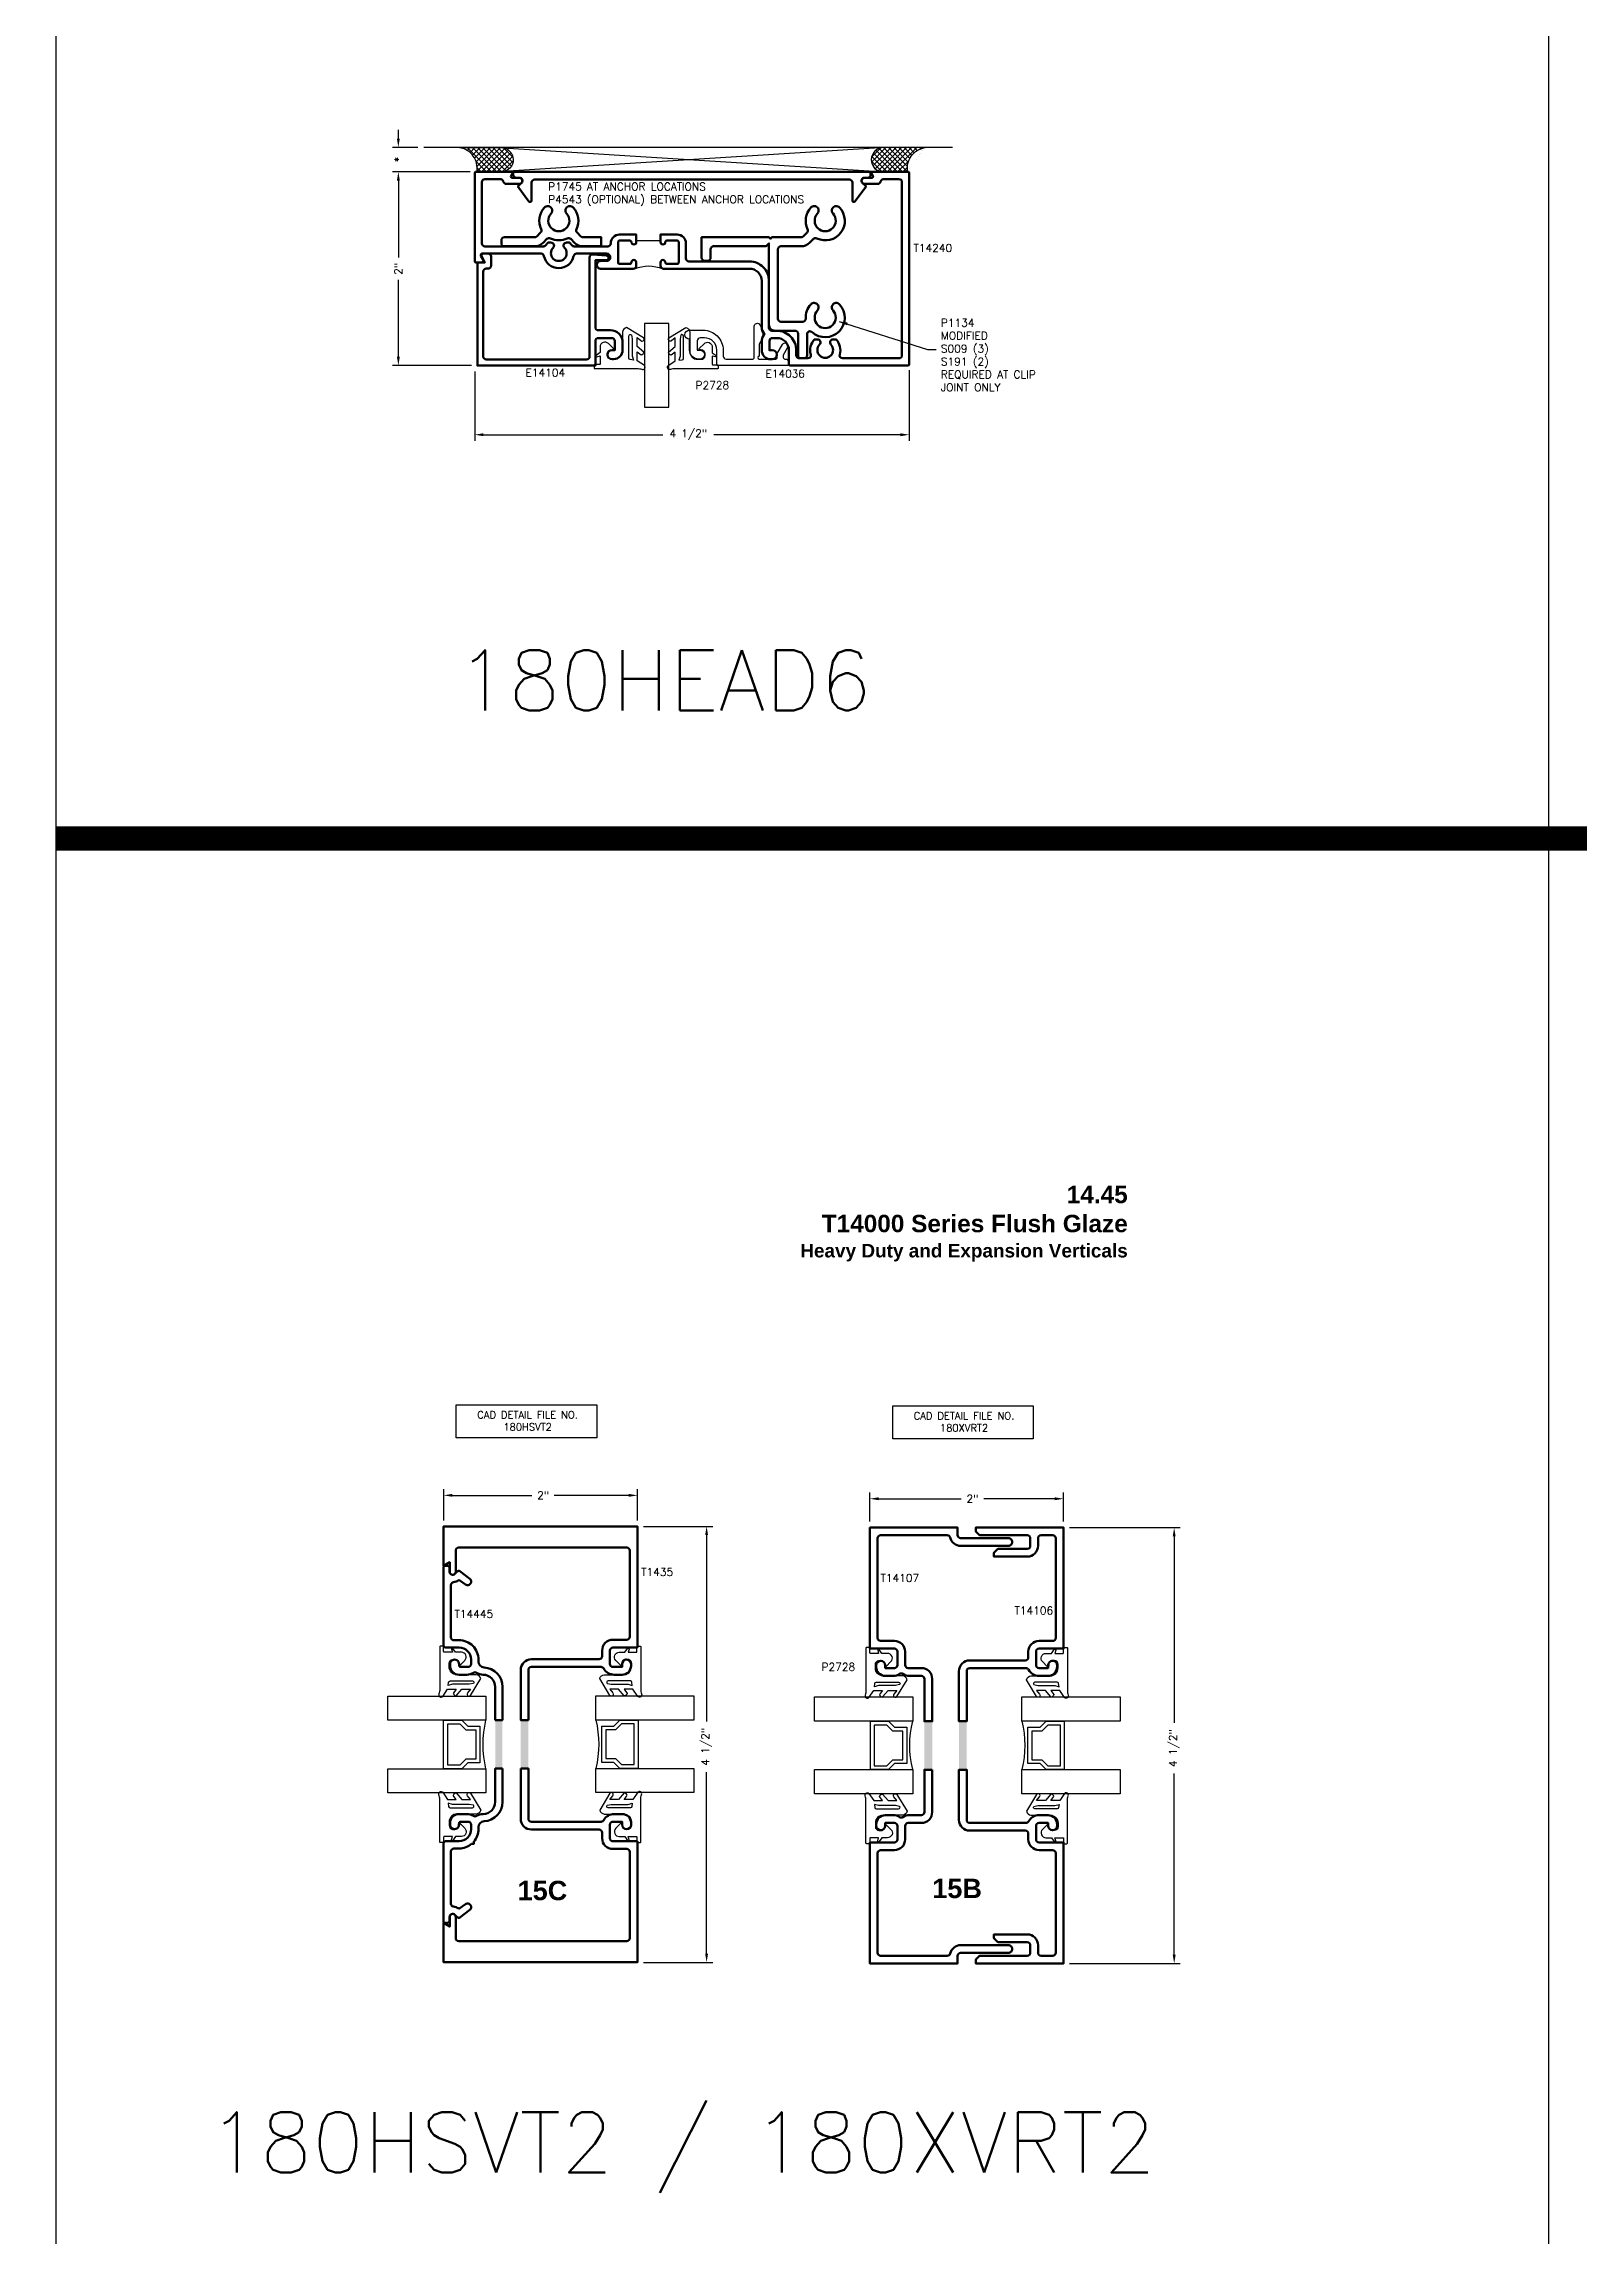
# Model space of a CAD drawing. Extents: x 0 to 152, y -15 to 75.
# Drawn here: x 0.12 to 15.97, y 30.45 to 53.08 of the extents above; entities that cross this region are included whole.
import ezdxf

# ---------------------------------------------------------------- set-up
doc = ezdxf.new("R2010")
doc.units = 0
doc.header["$MEASUREMENT"] = 0
doc.header["$PDMODE"] = 3
doc.layers.get('DEFPOINTS').update_dxf_attribs({"linetype": 'CONTINUOUS'})
for name, color, linetype in [('R-ANNO-DIMS', 3, 'CONTINUOUS'), ('R-ANNO-TEXT', 6, 'CONTINUOUS'), ('R-Det1', 4, 'CONTINUOUS'), ('R-Det2', 2, 'CONTINUOUS'), ('R-DET3', 5, 'CONTINUOUS'), ('R-OTLN', 1, 'CONTINUOUS'), ('R-PAT1', 5, 'CONTINUOUS'), ('TITLE', 7, 'CONTINUOUS')]:
    doc.layers.add(name, color=color, linetype=linetype)
doc.styles.get("Standard").update_dxf_attribs({"font": 'simplex'})
doc.dimstyles.new('1X', dxfattribs={"dimtxt": 0.08, "dimasz": 0.09, "dimexe": 0.0625, "dimexo": 0.0625, "dimgap": 0.062, "dimtad": 0, "dimdec": 5, "dimzin": 4, "dimdsep": 46, "dimlunit": 5, "dimtxsty": 'Standard', "dimcen": 0, "dimclrd": 256, "dimclre": 256, "dimclrt": 256, "dimadec": 0, "dimazin": 1, "dimtfac": 1, "dimtdec": 5, "dimtofl": 0, "dimtmove": 0, "dimatfit": 3, "dimfxl": 1, "dimfrac": 2, "dimtolj": 1, "dimtzin": 4, "dimarcsym": 0})
pattern_1 = [(45, (2.94403, 45.76748), (-0.0265165, 0.0265165), []), (135, (2.94403, 45.76748), (-0.0265165, -0.0265165), [])]

# ---------------------------------------------------------------- blocks, each defined once
blk = doc.blocks.new('*D21')
at = {"layer": 'DEFPOINTS', "color": 0}
for p in [(4.587, 51.762), (3.784, 49.763), (4.601, 49.763)]:
    blk.add_point(p, dxfattribs=at)
at = {"layer": 'R-ANNO-DIMS', "lineweight": -2}
for p, q in [((4.525, 51.762), (3.722, 51.762)), ((3.784, 51.672), (3.784, 50.878)), ((3.784, 49.853), (3.784, 50.647)), ((4.538, 49.763), (3.722, 49.763))]:
    blk.add_line(p, q, dxfattribs=at)
at = {"layer": 'R-ANNO-DIMS'}
for points in [[(3.769, 51.672), (3.799, 51.672), (3.784, 51.762)], [(3.769, 49.853), (3.799, 49.853), (3.784, 49.763)]]:
    blk.add_solid(points, dxfattribs=at)
at = {"layer": 'R-ANNO-DIMS', "insert": (3.784, 50.762), "char_height": 0.08, "attachment_point": 5, "rotation": 90}
blk.add_mtext('\\A1;2"', dxfattribs=at)
blk = doc.blocks.new('*D20')
at = {"layer": 'DEFPOINTS', "color": 0}
for p in [(4.572, 49.763), (9.057, 49.777), (4.572, 49.048)]:
    blk.add_point(p, dxfattribs=at)
at = {"layer": 'R-ANNO-DIMS', "lineweight": -2}
for p, q in [((4.572, 49.7), (4.572, 48.985)), ((9.057, 49.715), (9.057, 48.985)), ((4.662, 49.048), (6.515, 49.048)), ((8.967, 49.048), (7.039, 49.048))]:
    blk.add_line(p, q, dxfattribs=at)
at = {"layer": 'R-ANNO-DIMS'}
for points in [[(4.662, 49.063), (4.662, 49.033), (4.572, 49.048)], [(8.967, 49.063), (8.967, 49.033), (9.057, 49.048)]]:
    blk.add_solid(points, dxfattribs=at)
at = {"layer": 'R-ANNO-DIMS', "insert": (6.777, 49.048), "char_height": 0.08, "attachment_point": 5}
blk.add_mtext('\\A1;4 1/2"', dxfattribs=at)
blk = doc.blocks.new('*D22')
at = {"layer": 'DEFPOINTS', "color": 0}
for p in [(3.784, 52.015), (4.047, 52.015), (4.587, 51.762)]:
    blk.add_point(p, dxfattribs=at)
at = {"layer": 'R-ANNO-DIMS', "lineweight": -2}
for p, q in [((3.784, 52.105), (3.784, 52.195)), ((3.985, 52.015), (3.722, 52.015)), ((4.525, 51.762), (3.722, 51.762)), ((3.784, 51.672), (3.784, 51.582))]:
    blk.add_line(p, q, dxfattribs=at)
at = {"layer": 'R-ANNO-DIMS'}
for points in [[(3.769, 52.105), (3.799, 52.105), (3.784, 52.015)], [(3.769, 51.672), (3.799, 51.672), (3.784, 51.762)]]:
    blk.add_solid(points, dxfattribs=at)
at = {"layer": 'R-ANNO-DIMS', "insert": (3.784, 51.889), "char_height": 0.08, "attachment_point": 5, "rotation": 90}
blk.add_mtext('\\A1;*', dxfattribs=at)
blk = doc.blocks.new('*D39')
at = {"layer": 'DEFPOINTS', "color": 0}
for p in [(6.252, 37.778), (6.252, 33.278), (6.966, 33.278)]:
    blk.add_point(p, dxfattribs=at)
at = {"layer": 'R-ANNO-DIMS', "lineweight": -2}
for p, q in [((6.314, 37.778), (7.029, 37.778)), ((6.966, 37.688), (6.966, 35.764)), ((6.966, 33.368), (6.966, 35.24)), ((6.314, 33.278), (7.029, 33.278))]:
    blk.add_line(p, q, dxfattribs=at)
at = {"layer": 'R-ANNO-DIMS'}
for points in [[(6.951, 37.688), (6.981, 37.688), (6.966, 37.778)], [(6.951, 33.368), (6.981, 33.368), (6.966, 33.278)]]:
    blk.add_solid(points, dxfattribs=at)
at = {"layer": 'R-ANNO-DIMS', "insert": (6.966, 35.502), "char_height": 0.08, "attachment_point": 5, "rotation": 90}
blk.add_mtext('\\A1;4 1/2"', dxfattribs=at)
blk = doc.blocks.new('*D40')
at = {"layer": 'DEFPOINTS', "color": 0}
for p in [(4.252, 38.099), (4.252, 37.778), (6.252, 37.778)]:
    blk.add_point(p, dxfattribs=at)
at = {"layer": 'R-ANNO-DIMS', "lineweight": -2}
for p, q in [((4.252, 37.841), (4.252, 38.162)), ((4.342, 38.099), (5.163, 38.099)), ((6.162, 38.099), (5.394, 38.099)), ((6.252, 37.841), (6.252, 38.162))]:
    blk.add_line(p, q, dxfattribs=at)
at = {"layer": 'R-ANNO-DIMS'}
for points in [[(4.342, 38.114), (4.342, 38.084), (4.252, 38.099)], [(6.162, 38.114), (6.162, 38.084), (6.252, 38.099)]]:
    blk.add_solid(points, dxfattribs=at)
at = {"layer": 'R-ANNO-DIMS', "insert": (5.279, 38.099), "char_height": 0.08, "attachment_point": 5}
blk.add_mtext('\\A1;2"', dxfattribs=at)
blk = doc.blocks.new('P2728 gasket')
at = {"layer": 'R-Det2'}
blk.add_lwpolyline([(86.461, 33.362), (86.567, 33.537, 0.301952), (86.52, 33.577), (86.32, 33.577, -0.414214), (86.24, 33.657), (86.24, 33.695, -0.388879), (86.276, 33.735), (86.292, 33.736, -0.440011), (86.336, 33.696), (86.336, 33.682, 0.668179), (86.353, 33.675), (86.401, 33.724, 0.668179), (86.366, 33.809), (86.307, 33.809), (86.279, 33.849, 0.836323), (86.264, 33.842), (86.273, 33.809), (86.189, 33.809, -0.414214), (86.183, 33.815), (86.183, 33.865, 0.414214), (86.177, 33.871), (86.149, 33.871, 0.414214), (86.143, 33.865), (86.143, 33.427, -0.083245), (86.135, 33.378), (86.135, 33.378)], format="xyb", dxfattribs=at)
at = {"layer": 'R-Det2', "lineweight": 25}
blk.add_lwpolyline([(86.235, 33.499, -0.372312), (86.249, 33.512), (86.48, 33.512, -0.668179), (86.49, 33.486), (86.448, 33.478), (86.274, 33.478), (86.23, 33.465)], format="xyb", close=True, dxfattribs=at)
at = {"layer": 'R-Det2'}
for points in [[(86.174, 33.352), (86.223, 33.426), (86.314, 33.426), (86.283, 33.384)], [(86.313, 33.359), (86.371, 33.426), (86.462, 33.426), (86.431, 33.388)]]:
    blk.add_lwpolyline(points, dxfattribs=at)
at = {"layer": 'R-Det2', "ltscale": 0.1}
for centre, radius, start, end in [((86.157, 33.369), 0.0237, 157.7655, 314.5007), ((86.313, 33.388), 0.0297, 188.4603, 270), ((86.446, 33.375), 0.0199, 139.7022, 319.7022)]:
    blk.add_arc(centre, radius, start, end, dxfattribs=at)
blk = doc.blocks.new('*D144')
at = {"layer": 'DEFPOINTS', "color": 0}
for p in [(10.65, 38.064), (8.651, 37.766), (10.65, 37.766)]:
    blk.add_point(p, dxfattribs=at)
at = {"layer": 'R-ANNO-DIMS', "lineweight": -2}
for p, q in [((8.651, 37.829), (8.651, 38.127)), ((8.741, 38.064), (9.595, 38.064)), ((10.56, 38.064), (9.826, 38.064)), ((10.65, 37.829), (10.65, 38.127))]:
    blk.add_line(p, q, dxfattribs=at)
at = {"layer": 'R-ANNO-DIMS'}
for points in [[(8.741, 38.079), (8.741, 38.049), (8.651, 38.064)], [(10.56, 38.079), (10.56, 38.049), (10.65, 38.064)]]:
    blk.add_solid(points, dxfattribs=at)
at = {"layer": 'R-ANNO-DIMS', "insert": (9.711, 38.064), "char_height": 0.08, "attachment_point": 5}
blk.add_mtext('\\A1;2"', dxfattribs=at)
blk = doc.blocks.new('*D145')
at = {"layer": 'DEFPOINTS', "color": 0}
for p in [(10.65, 37.766), (10.65, 33.266), (11.792, 33.266)]:
    blk.add_point(p, dxfattribs=at)
at = {"layer": 'R-ANNO-DIMS', "lineweight": -2}
for p, q in [((10.713, 37.766), (11.855, 37.766)), ((11.792, 37.676), (11.792, 35.752)), ((11.792, 33.356), (11.792, 35.228)), ((10.713, 33.266), (11.855, 33.266))]:
    blk.add_line(p, q, dxfattribs=at)
at = {"layer": 'R-ANNO-DIMS'}
for points in [[(11.777, 37.676), (11.807, 37.676), (11.792, 37.766)], [(11.777, 33.356), (11.807, 33.356), (11.792, 33.266)]]:
    blk.add_solid(points, dxfattribs=at)
at = {"layer": 'R-ANNO-DIMS', "insert": (11.792, 35.49), "char_height": 0.08, "attachment_point": 5, "rotation": 90}
blk.add_mtext('\\A1;4 1/2"', dxfattribs=at)

msp = doc.modelspace()

# ---------------------------------------------------------------- hatches: boundary and pattern name
at = {"layer": 'R-PAT1'}
h = msp.add_hatch(dxfattribs=at)
h.set_pattern_fill('ANSI37', color=256, scale=0.3, style=0)
h.set_pattern_definition(pattern_1)
edge = h.paths.add_edge_path()
edge.add_line((4.4159205, 52.0121376), (4.8445639, 52.0121375))
edge.add_arc((4.8445638, 51.8863618), 0.1257757, -87.46272372, 89.9999926, ccw=False)
edge.add_line((4.8501318, 51.7607094), (4.5939414, 51.7622744))
edge.add_arc((4.3834436, 51.8006495), 0.2139673, 349.66809908, 441.2696477)
h = msp.add_hatch(dxfattribs=at)
h.set_pattern_fill('ANSI37', color=256, scale=0.3, style=0)
h.set_pattern_definition(pattern_1)
edge = h.paths.add_edge_path()
edge.add_line((9.220425, 52.0118733), (8.7917816, 52.0118732))
edge.add_arc((8.7917816, 51.8860975), 0.1257757, 90.0000074, 267.46272372)
edge.add_line((8.7862136, 51.7604451), (9.042404, 51.7620101))
edge.add_arc((9.2529019, 51.8003852), 0.2139673, 98.7303523, 190.33190092, ccw=False)
for points in [[(4.7837325, 35.7783177), (4.8587325, 35.7783177), (4.8587325, 35.2783177), (4.7837325, 35.2783177)], [(5.0467325, 35.2783177), (5.1267325, 35.2783177), (5.1267324, 35.7783075), (5.0467325, 35.7783177)], [(9.2141898, 35.2663709), (9.2941898, 35.2663709), (9.2941898, 35.7663709), (9.2141898, 35.7663709)], [(9.5701898, 35.2663709), (9.6501898, 35.2663709), (9.6501898, 35.7663709), (9.5701898, 35.7663709)]]:
    msp.add_hatch(color=256, dxfattribs=at).paths.add_polyline_path(points)

# ---------------------------------------------------------------- linework, layer by layer
at = {"layer": 'R-ANNO-TEXT'}
for points in [[(4.3814119, 39.033291), (5.8328918, 39.033291), (5.8328918, 38.6912282), (4.3814119, 38.6912282)], [(8.8863662, 39.0235618), (10.3378462, 39.0235618), (10.3378462, 38.681499), (8.8863662, 38.681499)]]:
    msp.add_lwpolyline(points, close=True, dxfattribs=at)
at = {"layer": 'R-Det1', "color": 5}
msp.add_line((4.0472444, 52.0152608), (9.5032444, 52.0152608), dxfattribs=at)
at = {"layer": 'R-Det1', "lineweight": 50}
for points in [[(6.8144041, 51.6830091), (5.189404, 51.683009, 0.4142135624), (5.158404, 51.652009), (5.158404, 51.466009, -0.722145632), (5.131371, 51.4570529), (5.017404, 51.6101675), (5.055325, 51.6480888, 0.6681846236), (5.033405, 51.7010091), (5.001404, 51.7010091, -0.4142164072), (4.970404, 51.732009), (4.970404, 51.7630091), (6.8144041, 51.7630091), (8.6584041, 51.7630091), (8.6584041, 51.732009, -0.4142164072), (8.6274041, 51.7010091), (8.5954031, 51.7010091, 0.6681846236), (8.5734831, 51.6480888), (8.6114041, 51.6101675), (8.4974371, 51.4570529, -0.722145632), (8.4704041, 51.466009), (8.4704041, 51.652009, 0.4142135624), (8.4394041, 51.683009)], [(5.9738473, 50.1265091, -0.4144), (6.0988473, 50.0015091), (6.0988473, 49.9215091, -0.4139789032), (6.0058473, 49.8285091), (5.9893473, 49.8285091, -1), (5.9893473, 49.9215091), (6.0188473, 49.9215091), (6.0188473, 50.0155091, 0.4129032258), (5.9878473, 50.0465091), (5.8488473, 50.0465091, 0.4129032258), (5.8178473, 50.0155091), (5.8178473, 49.7625091), (4.6007473, 49.7625091), (4.6007473, 50.8245091), (4.6757473, 50.8245091), (4.6431473, 50.8949091, -0.5484584395), (4.6577473, 50.9175091), (4.7107473, 50.9175091, -0.4133333333), (4.7407473, 50.8875091), (4.7407473, 50.8245091), (4.7407473, 50.7935091, -0.4129032258), (4.7097473, 50.7625091), (4.6907473, 50.7625091, 0.4133333333), (4.6607473, 50.7325091), (4.6607473, 49.8555091, 0.4129032258), (4.6917473, 49.8245091), (5.7268473, 49.8245091, 0.4129032258), (5.7578473, 49.8555091), (5.7578473, 50.8787091, -0.4379270187), (5.7913473, 50.9096091), (5.9316473, 50.8984091, -0.963981017), (5.9297473, 50.8485091), (5.8178473, 50.8485091), (5.8178473, 50.1575091, 0.4129032258), (5.8488473, 50.1265091), (5.9738473, 50.1265091)], [(4.7837325, 35.7783177), (4.7837325, 36.1223183, 0.4135158467), (4.6590303, 36.2473179, -0.143455795), (4.5920325, 36.2671177, 0.2925397147), (4.5585325, 36.2671177, -0.1452865705), (4.4910325, 36.2473177), (4.4107325, 36.2473177, -0.4150537634), (4.3177325, 36.3403177), (4.3177325, 36.3568177, -1.0129010917), (4.4107325, 36.3556177), (4.4107325, 36.3473177, 0.4142135624), (4.4307325, 36.3273177), (4.5047325, 36.3273177, 0.4161327233), (4.5357325, 36.3583177), (4.5357325, 36.4033177, 0.4142135624), (4.4107325, 36.5283177), (4.2717325, 36.5283177, -0.4142135624), (4.2517325, 36.5483177), (4.2517325, 37.3623177, -0.4142135624), (4.2617325, 37.3723177), (4.2827325, 37.3723177, -0.4129032258), (4.3137325, 37.3413177), (4.3137325, 37.3093177, 0.6690389661), (4.3666325, 37.2873177), (4.3923087, 37.3130617, -0.3726509123), (4.4184154, 37.3149787), (4.5232325, 37.2369177, -0.2383281561), (4.5357325, 37.2121177), (4.5357325, 37.2088177, -0.6157428407), (4.4758325, 37.1787177), (4.4201325, 37.2202177, 0.3082190999), (4.4029325, 37.2207177, -0.1213374475), (4.3547325, 37.2037177, 0.3842927381), (4.3267325, 37.1729177), (4.3267325, 36.6333177, 0.4166706115), (4.3567325, 36.6033177), (4.4107325, 36.6033177, -0.4142135624), (4.6107325, 36.4033177), (4.6107325, 36.3839434, 0.3986406071), (4.6694195, 36.322032, -0.3986406071), (4.8587325, 36.1223177), (4.8587325, 35.7783177)], [(4.8587325, 35.2783177), (4.8587325, 34.9343177, -0.3986406071), (4.6694195, 34.7346035, 0.3986406071), (4.6107325, 34.6726921), (4.6107325, 34.6533177, -0.1786830484), (4.5627604, 34.5233658), (4.5627604, 34.5012898), (4.5406844, 34.5012898, -0.1786830484), (4.4107325, 34.4533177), (4.3567325, 34.4533177, 0.4133333333), (4.3267325, 34.4233177), (4.3267325, 33.8836177, 0.3842927381), (4.3547325, 33.8528177, -0.1250270914), (4.4029325, 33.8358177, 0.3082190999), (4.4201325, 33.8363177), (4.4758325, 33.8778177, -0.6157428407), (4.5357325, 33.8477177), (4.5357325, 33.8445177, -0.2391768851), (4.5232325, 33.8196177), (4.4183949, 33.7416299, -0.3721215311), (4.3923156, 33.7435347), (4.3666325, 33.7692177, 0.667873573), (4.3137325, 33.7473177), (4.3137325, 33.7153177, -0.4161327233), (4.2827325, 33.6843177), (4.2617325, 33.6843177, -0.4142135624), (4.2517325, 33.6943177), (4.2517325, 34.5083177, -0.4142135624), (4.2717325, 34.5283177), (4.4107325, 34.5283177, 0.4142135624), (4.5357325, 34.6533177), (4.5357325, 34.6983177, 0.4129032258), (4.5047325, 34.7293177), (4.4307325, 34.7293177, 0.4142135624), (4.4107325, 34.7093177), (4.4107325, 34.7009177, -1.0118394562), (4.3177325, 34.6998177), (4.3177325, 34.7163177, -0.4139789032), (4.4107325, 34.8093177), (4.4910325, 34.8093177, -0.1438656715), (4.5585325, 34.7894177, 0.2925397147), (4.5920325, 34.7894177, -0.1425656593), (4.659288, 34.8093169, 0.4129124678), (4.7837325, 34.9343157), (4.7837325, 35.2783177)]]:
    msp.add_lwpolyline(points, format="xyb", close=True, dxfattribs=at)
at = {"layer": 'R-Det1'}
msp.add_lwpolyline([(6.913404, 50.12746), (6.931404, 50.12746, -0.4142135624), (7.136404, 49.92246), (7.136404, 49.86046, 0.4142135624), (7.167404, 49.82946), (7.443404, 49.82946, 0.4142135624), (7.458404, 49.84446), (7.458404, 50.16796, -0.7660915713), (7.516204, 50.18346), (7.561404, 50.10516, -0.2613254343), (7.560804, 50.07306), (7.508404, 49.98226), (7.508404, 49.86046, 0.4133333333), (7.493404, 49.84546), (7.493404, 49.84446, 0.4133333333), (7.508404, 49.82946), (7.680404, 49.82946, 0.4142135624), (7.695404, 49.84446), (7.695404, 49.88746), (7.748756, 49.9799229, -1), (7.802456, 49.9489229), (7.757404, 49.8709119), (7.757404, 49.84446, 0.4142135624), (7.772404, 49.82946), (7.7865172, 49.82946, -0.2678077575), (7.7995036, 49.8219669), (7.815404, 49.79446), (7.815404, 49.76346), (7.070404, 49.76346), (7.070404, 49.92246, 0.4142135624), (6.945404, 50.04746), (6.900404, 50.04746, 0.4129032258), (6.869404, 50.01646), (6.869404, 49.92246), (6.898904, 49.92246, -1), (6.898904, 49.82946), (6.882404, 49.82946, -0.4150537634), (6.789404, 49.92246), (6.789404, 50.03376, -1), (6.789404, 50.12746), (6.922404, 50.12746)], format="xyb", dxfattribs=at)
at = {"layer": 'R-Det2'}
for points in [[(6.3246618, 50.1967091), (6.3246618, 49.3341158), (6.5746618, 49.3341158), (6.5746618, 50.1967091), (6.3246618, 50.1967091)], [(4.2906607, 35.3169907), (4.4220922, 35.3169907), (4.4840922, 35.3789907), (4.5856607, 35.3789907), (4.5856607, 35.6749907), (4.4840922, 35.6749907), (4.4220922, 35.7369907), (4.2906607, 35.7369907), (4.2906607, 35.3169907)], [(6.2194342, 35.7397617), (6.0880028, 35.7397617), (6.0260028, 35.6777617), (5.9244342, 35.6777617), (5.9244342, 35.3817617), (6.0260028, 35.3817617), (6.0880028, 35.3197617), (6.2194342, 35.3197617), (6.2194342, 35.7397617)], [(8.6960706, 35.3078912), (8.8275021, 35.3078912), (8.8895021, 35.3698912), (8.9910706, 35.3698912), (8.9910706, 35.6658912), (8.8895021, 35.6658912), (8.8275021, 35.7278912), (8.6960706, 35.7278912), (8.6960706, 35.3078912)], [(10.6178868, 35.7279422), (10.4864553, 35.7279422), (10.4244553, 35.6659422), (10.3228868, 35.6659422), (10.3228868, 35.3699422), (10.4244553, 35.3699422), (10.4864553, 35.3079422), (10.6178868, 35.3079422), (10.6178868, 35.7279422)]]:
    msp.add_lwpolyline(points, dxfattribs=at)
for points in [[(4.6886608, 35.2769907), (4.6886607, 35.0269907), (3.674577, 35.0269907), (3.674577, 35.2769907), (4.2506607, 35.2769907), (4.2506607, 35.7769907), (3.674577, 35.7769907), (3.674577, 36.0269907), (4.6886607, 36.0269907), (4.6886607, 35.7769907), (4.2506607, 35.7769907), (4.4386607, 35.7769907), (4.5006607, 35.7149907), (4.6256607, 35.7149907), (4.6256607, 35.3389907), (4.5006607, 35.3389907), (4.4386607, 35.2769907), (4.2506607, 35.2769907), (4.6886607, 35.2769907, -0.1233101835), (4.6886607, 35.7769907, 0.8755579354)], [(5.8214342, 35.7797617), (5.8214342, 36.0297617), (6.835518, 36.0297617), (6.835518, 35.7797617), (6.2594342, 35.7797617), (6.2594342, 35.2797617), (6.835518, 35.2797617), (6.835518, 35.0297617), (5.8214342, 35.0297617), (5.8214342, 35.2797617), (6.2594342, 35.2797617), (6.0714342, 35.2797617), (6.0094342, 35.3417617), (5.8844342, 35.3417617), (5.8844342, 35.7177617), (6.0094342, 35.7177617), (6.0714342, 35.7797617), (6.2594342, 35.7797617), (5.8214342, 35.7797617, -0.1233101835), (5.8214342, 35.2797617, 0.8755579354)], [(9.0940707, 35.2678912), (9.0940706, 35.0178912), (8.0799869, 35.0178912), (8.0799869, 35.2678912), (8.6560706, 35.2678912), (8.6560706, 35.7678912), (8.0799869, 35.7678912), (8.0799869, 36.0178912), (9.0940706, 36.0178912), (9.0940706, 35.7678912), (8.6560706, 35.7678912), (8.8440706, 35.7678912), (8.9060706, 35.7058912), (9.0310706, 35.7058912), (9.0310706, 35.3298912), (8.9060706, 35.3298912), (8.8440706, 35.2678912), (8.6560706, 35.2678912), (9.0940706, 35.2678912, -0.1233101835), (9.0940706, 35.7678912, 0.8755579354)], [(10.2198867, 35.7679422), (10.2198868, 36.0179422), (11.2339705, 36.0179422), (11.2339705, 35.7679422), (10.6578868, 35.7679422), (10.6578868, 35.2679422), (11.2339705, 35.2679422), (11.2339705, 35.0179422), (10.2198868, 35.0179422), (10.2198868, 35.2679422), (10.6578868, 35.2679422), (10.4698868, 35.2679422), (10.4078868, 35.3299422), (10.2828868, 35.3299422), (10.2828868, 35.7059422), (10.4078868, 35.7059422), (10.4698868, 35.7679422), (10.6578868, 35.7679422), (10.2198868, 35.7679422, -0.1233101835), (10.2198868, 35.2679422, 0.8755579354)]]:
    msp.add_lwpolyline(points, format="xyb", dxfattribs=at)
at = {"layer": 'R-DET3'}
for p, q in [((8.807404, 52.0120101), (4.807404, 51.7620101)), ((4.807404, 52.0120101), (8.807404, 51.7620101))]:
    msp.add_line(p, q, dxfattribs=at)
at = {"layer": 'R-DET3', "lineweight": 50}
for points in [[(4.847398, 51.0239991), (4.847398, 51.0549991, -0.4142135624), (4.878398, 51.0859991), (5.1907855, 51.0859991, 0.1989123674), (5.2127058, 51.0950788), (5.2521426, 51.1345156, 0.3180460654), (5.2581856, 51.1698171, -0.3065542285), (5.2917072, 51.3937399, -0.5062303828), (5.3662057, 51.385515, -0.3278181232), (5.3601639, 51.3307901, 2.2780811719), (5.5206322, 51.3307901, -0.3278181232), (5.5145903, 51.385515, -0.5062303828), (5.5890889, 51.3937399, -0.3065542285), (5.6226105, 51.1698171, 0.3180460654), (5.6286534, 51.1345156), (5.6680803, 51.0950888, 0.1989123674), (5.6900006, 51.0860091), (5.878788, 51.0860091), (5.878788, 50.9930091), (5.6904148, 50.9930091, -0.1989123674), (5.6020264, 51.0296208), (5.5628925, 51.0687547, 0.3180460654), (5.5275911, 51.0747977, -0.2269397181), (5.353205, 51.0747977, 0.3180460654), (5.3179035, 51.0687547), (5.2787596, 51.0296108, -0.1989123674), (5.1903713, 50.9929991), (4.878398, 50.9929991, -0.4142135624)], [(7.702402, 50.2453457, 0.4142135624), (7.733402, 50.2143457), (7.9576902, 50.2143457, 0.4289597164), (7.9886513, 50.2468976, -0.2010444958), (8.0417072, 50.3937399, -0.0616447566), (8.050413, 50.4011347, -0.4311315419), (8.1162057, 50.385515, -0.3278181232), (8.1101639, 50.3307901, 2.2780811719), (8.2706322, 50.3307901, -0.3278181232), (8.2645903, 50.385515, -0.5062303828), (8.3390889, 50.3937399, -0.956981471), (8.0542864, 50.1077532, 0.6516590583), (8.002398, 50.0848474), (8.002398, 49.8680101, -0.4142135624), (7.971398, 49.8370101), (7.940398, 49.8370101, -0.4142135624), (7.909398, 49.8680101), (7.909398, 50.0903457, 0.4142135624), (7.878398, 50.1213457), (7.671402, 50.1213457, -0.4142135624), (7.609402, 50.1833457), (7.609402, 51.023048), (7.5793632, 50.9930091), (7.038288, 50.9930091, 0.4142135624), (7.007288, 50.9620091), (7.007288, 50.8760091, -0.4142135624), (6.976288, 50.8450091), (6.945288, 50.8450091, -0.4142135624), (6.914288, 50.8760091), (6.914288, 51.0860091), (7.6093736, 51.0860091), (7.6243736, 51.0710091), (7.6393736, 51.0860091), (7.9407955, 51.0860091, 0.1989123674), (7.9627158, 51.0950888), (8.0021426, 51.1345156, 0.3180460654), (8.0081856, 51.1698171, -0.3065542285), (8.0417072, 51.3937399, -0.5062303828), (8.1162057, 51.385515, -0.3278181232), (8.1101639, 51.3307901, 2.2780811719), (8.2706322, 51.3307901, -0.3278181232), (8.2645903, 51.385515, -0.5062303828), (8.3390889, 51.3937399, -0.8256018173), (8.103205, 51.0747977, 0.3180460654), (8.0679035, 51.0687547), (8.0284767, 51.0293279, -0.1989123674), (7.9407955, 50.9930091), (7.733402, 50.9930091, 0.4142135624), (7.702402, 50.9620091)]]:
    msp.add_lwpolyline(points, format="xyb", close=True, dxfattribs=at)
at = {"layer": 'R-OTLN', "lineweight": 50}
for points in [[(6.189788, 51.0370101, 0.4142135624), (6.174788, 51.0520101), (6.066788, 51.0520101, 0.4142135624), (6.051788, 51.0370101), (6.051788, 50.8270101, 0.4142135624), (6.066788, 50.8120101), (6.174788, 50.8120101, 0.4142135624), (6.189788, 50.8270101, -0.4142135624), (6.214788, 50.8520101, -0.4142135624), (6.239788, 50.8270101), (6.239788, 50.7930101, -0.4142135624), (6.208788, 50.7620101), (5.871788, 50.7620101, -0.4142135624), (5.831788, 50.8020101, -0.4142135624), (5.871788, 50.8420101), (5.9340385, 50.8420101, 1), (5.9340385, 50.9175091), (5.6237912, 50.9175091, 0.3577911887), (5.5933872, 50.8925585, -0.8206356711), (5.2874089, 50.8925585, 0.3577911887), (5.2570048, 50.9175091), (4.649239, 50.9175091, 0.5773640241), (4.636248, 50.8950091), (4.665404, 50.8445101), (4.645404, 50.8245091), (4.587404, 50.8245091, -0.4142135624), (4.572404, 50.8395091), (4.572404, 51.7470101, -0.4142135624), (4.587404, 51.7620101), (4.9548156, 51.7620101, -0.5773502692), (4.9626098, 51.7485101), (4.9470213, 51.7215101, 0.5773502692), (4.9600117, 51.6990101), (5.034404, 51.6990101, -1), (5.034404, 51.6370101), (4.8979721, 51.6370101, -0.3582490687), (4.8675582, 51.6620101, 0.3582490687), (4.8371444, 51.6870101), (4.678404, 51.6870101, 0.4142135624), (4.647404, 51.6560101), (4.647404, 51.0235091, 0.4142135624), (4.678404, 50.9925091), (5.282721, 50.9925091, 0.2562196458), (5.3088616, 51.0068458, -0.0516171452), (5.3288246, 51.0320101), (5.359398, 51.0320101, -0.6757771741), (5.3819982, 50.9791098, 2.3476027329), (5.4987979, 50.9791098, -0.6757771741), (5.521398, 51.0320101), (5.5519715, 51.0320101, -0.0516171452), (5.5719344, 51.0068458, 0.2562196458), (5.5980751, 50.9925091), (5.945788, 50.9925091, 0.4142135624), (5.976788, 51.0235091), (5.976788, 51.0240101, -0.4142135624), (6.066788, 51.1140101), (6.239788, 51.1140101), (6.239788, 51.0370101, -0.4142135624), (6.214788, 51.0120101, -0.4142135624)], [(6.783788, 50.8370101), (7.409402, 50.8370101, -0.4142135624), (7.609402, 50.6370101), (7.609402, 50.1520101, 0.4142135624), (7.640402, 50.1210101), (7.690404, 50.1210101, -0.4142135624), (7.890404, 49.9210101), (7.890404, 49.8680101, 0.4142135624), (7.921404, 49.8370101), (8.0116692, 49.8370101, 0.5046141751), (8.041298, 49.8771278, -0.2746427098), (8.0787961, 50.0320101), (8.109421, 50.0320101, -0.6751799327), (8.1319681, 49.9791077, 2.3463521494), (8.2488282, 49.9791075, -0.6752130473), (8.271375, 50.0320111), (8.3019998, 50.0320103, -0.2746432207), (8.339498, 49.8771278, 0.5046141751), (8.3691269, 49.8370101), (8.951404, 49.8370101, 0.4142135624), (8.982404, 49.8680101), (8.982404, 51.6560101, 0.4142135624), (8.951404, 51.6870101), (8.7926636, 51.6870101, 0.3582490687), (8.7622498, 51.6620101, -0.3582490687), (8.731836, 51.6370101), (8.595404, 51.6370101, -1), (8.595404, 51.6990101), (8.6697963, 51.6990101, 0.5773502692), (8.6827867, 51.7215101), (8.6671983, 51.7485101, -0.5773502692), (8.6749925, 51.7620101), (9.042404, 51.7620101, -0.4142135624), (9.057404, 51.7470101), (9.057404, 49.7770101, -0.4142135624), (9.042404, 49.7620101), (7.830404, 49.7620101, -0.4142135624), (7.815404, 49.7770101), (7.815404, 49.9210101, 0.4142135624), (7.690404, 50.0460101), (7.645403, 50.0460101, 0.4142135624), (7.614403, 50.0150101), (7.614403, 49.9210111), (7.643904, 49.9210111, -1), (7.643904, 49.8280111), (7.627404, 49.8280101, -0.4177891482), (7.5344031, 49.9208917), (7.534402, 50.0152908), (7.5344051, 50.0138096), (7.534403, 50.0150101), (7.534402, 50.0150101, -0.1316524976), (7.5486033, 50.0680101, 0.2679491924), (7.5486033, 50.0990101, -0.1316524976), (7.534402, 50.1520101), (7.534402, 50.6370101, 0.4142135624), (7.409402, 50.7620101), (6.520788, 50.7620101, -0.4142135624), (6.489788, 50.7930101), (6.489788, 50.8270101, -0.4142135624), (6.514788, 50.8520101, -0.4142135624), (6.539788, 50.8270101, 0.4142135624), (6.554788, 50.8120101), (6.662788, 50.8120101, 0.4142135624), (6.677788, 50.8270101), (6.677788, 51.0370101, 0.4142135624), (6.662788, 51.0520101), (6.554788, 51.0520101, 0.4142135624), (6.539788, 51.0370101, -0.4142135624), (6.514788, 51.0120101, -0.4142135624), (6.489788, 51.0370101), (6.489788, 51.1140101), (6.662788, 51.1140101, -0.4142135624), (6.752788, 51.0240101), (6.752788, 50.8680101, 0.4142135624)], [(5.1267325, 35.7783177), (5.1267325, 36.2963177, -0.4193548387), (5.1577325, 36.3273177), (5.8764325, 36.3273177, -0.2751381828), (5.9035325, 36.3114177, 0.2718429418), (6.0127325, 36.2473177), (6.0927325, 36.2473177, 0.4129032258), (6.1857325, 36.3403177), (6.1857325, 36.3568177, 1), (6.0927325, 36.3568177), (6.0927325, 36.3273177), (5.9987325, 36.3273177, -0.4161327233), (5.9677325, 36.3583177), (5.9677325, 36.4973177, -0.4193548387), (5.9987325, 36.5283177), (6.2517325, 36.5283177), (6.2517325, 37.7783177), (4.2517325, 37.7783177), (4.2517325, 37.3723177), (4.3147325, 37.4087177), (4.3147325, 37.3103177, 0.4161327233), (4.3457325, 37.2793177, 0.4129032258), (4.3767325, 37.3103177), (4.3767325, 37.5293177, -0.4193548387), (4.4077325, 37.5603177), (6.1407325, 37.5603177, -0.4161327233), (6.1717325, 37.5293177), (6.1717325, 36.6393177, -0.4129032258), (6.1407325, 36.6083177), (5.9987325, 36.6083177, 0.4144144144), (5.8877325, 36.4973177), (5.8877325, 36.4383177, -0.4129032258), (5.8567325, 36.4073177), (5.1577325, 36.4073177, 0.4144144144), (5.0467325, 36.2963177), (5.0467325, 35.7783177)], [(9.0151898, 36.3463709, 0.4129032258), (9.0461898, 36.3153709), (9.1831898, 36.3153709, -0.4144144144), (9.2941898, 36.2043709), (9.2941898, 35.7663709), (9.2141898, 35.7663709), (9.2141898, 36.2043709, 0.4161327233), (9.1831898, 36.2353709), (9.0601898, 36.2353709, -0.1438783915), (8.9920898, 36.2555709, 0.2958579882), (8.9582898, 36.2555709, -0.1446800426), (8.8901898, 36.2353709), (8.8101898, 36.2353709, -0.4129032258), (8.7171898, 36.3283709), (8.7171898, 36.3448709, -1), (8.8101898, 36.3448709), (8.8101898, 36.3153709), (8.9041898, 36.3153709, 0.4161327233), (8.9351898, 36.3463709), (8.9351898, 36.4853709, 0.4161327233), (8.9041898, 36.5163709), (8.6511898, 36.5163709), (8.6511898, 37.7663709), (9.5571898, 37.7663709), (9.5571898, 37.6883709, 0.4129032258), (9.5881898, 37.6573709), (10.0801898, 37.6573709, -0.415), (10.1201898, 37.6173709, -0.415), (10.0801898, 37.5773709), (9.5881898, 37.5773709, -0.346473958), (9.4802898, 37.6625709, 0.3485231626), (9.4500898, 37.6863709), (8.7621898, 37.6863709, 0.4129032258), (8.7311898, 37.6553709), (8.7311898, 36.6273709, 0.4129032258), (8.7621898, 36.5963709), (8.9041898, 36.5963709, -0.4144144144), (9.0151898, 36.4853709)], [(10.2860898, 36.4263709), (10.2860898, 36.4853709, -0.4137777211), (10.3971898, 36.5963709), (10.5391898, 36.5963709, 0.4161327233), (10.5701898, 36.6273709), (10.5701898, 37.6553709, 0.4129032258), (10.5391898, 37.6863709), (10.4180898, 37.6863709, 0.4129032258), (10.3870898, 37.6553709), (10.3870898, 37.5773709, -0.4144144144), (10.2760898, 37.4663709), (9.9320898, 37.4663709), (9.9320898, 37.5063709), (9.9720898, 37.5463709), (10.2760898, 37.5463709, 0.4193548387), (10.3070898, 37.5773709), (10.3070898, 37.6553709, 0.4161327233), (10.2760898, 37.6863709), (9.7841898, 37.6863709), (9.7441898, 37.7263709), (9.7441898, 37.7663709), (10.6501898, 37.7663709), (10.6501898, 36.5163709), (10.3971898, 36.5163709, 0.4138467965), (10.3660898, 36.4853709), (10.3660898, 36.3463709, 0.4170710678), (10.3971898, 36.3153709), (10.4910898, 36.3153709), (10.4910898, 36.3448709, -0.998926463), (10.5841898, 36.3448709), (10.5841898, 36.3283709, -0.4142935948), (10.4910898, 36.2353709), (10.3971898, 36.2353709, -0.2718429418), (10.2879898, 36.2994709, 0.2696461314), (10.2608898, 36.3153709), (9.6811898, 36.3153709, 0.4161327233), (9.6501898, 36.2843709), (9.6501898, 35.7663709), (9.5701898, 35.7663709), (9.5701898, 36.2843709, -0.4144144144), (9.6811898, 36.3953709), (10.2550898, 36.3953709, 0.4193548387)], [(5.0467325, 35.2783177), (5.0467325, 34.7603177, 0.4144144144), (5.1577325, 34.6493177), (5.8567325, 34.6493177, -0.4161327233), (5.8877325, 34.6183177), (5.8877325, 34.5593177, 0.4144144144), (5.9987325, 34.4483177), (6.1407325, 34.4483177, -0.4161327233), (6.1717325, 34.4173177), (6.1717325, 33.5273177, -0.4129032258), (6.1407325, 33.4963177), (4.4077325, 33.4963177, -0.4161327233), (4.3767325, 33.5273177), (4.3767325, 33.7463177, 0.4161327233), (4.3457325, 33.7773177, 0.4193548387), (4.3147325, 33.7463177), (4.3147325, 33.6480177), (4.2517325, 33.6843177), (4.2517325, 33.2783177), (6.2517325, 33.2783177), (6.2517325, 34.5283177), (5.9987325, 34.5283177, -0.4161327233), (5.9677325, 34.5593177), (5.9677325, 34.6983177, -0.4193548387), (5.9987325, 34.7293177), (6.0927325, 34.7293177), (6.0927325, 34.6998177, 1), (6.1857325, 34.6998177), (6.1857325, 34.7163177, 0.4139789032), (6.0927325, 34.8093177), (6.0127325, 34.8093177, 0.2718429418), (5.9035325, 34.7452177, -0.2696461314), (5.8764325, 34.7293177), (5.1577325, 34.7293177, -0.4161327233), (5.1267325, 34.7603177), (5.1267325, 35.2783177)], [(9.2941898, 35.2663709), (9.2941898, 34.8283709, -0.4144144144), (9.1831898, 34.7173709), (9.0461898, 34.7173709, 0.4129032258), (9.0151898, 34.6863709), (9.0151898, 34.5473709, -0.4144144144), (8.9041898, 34.4363709), (8.7621898, 34.4363709, 0.4129032258), (8.7311898, 34.4053709), (8.7311898, 33.3773709, 0.4129032258), (8.7621898, 33.3463709), (9.4500898, 33.3463709, 0.344434827), (9.4802898, 33.3701709, -0.3476160229), (9.5881898, 33.4553709), (10.0801898, 33.4553709, -0.415), (10.1201898, 33.4153709, -0.415), (10.0801898, 33.3753709), (9.5881898, 33.3753709, 0.4129032258), (9.5571898, 33.3443709), (9.5571898, 33.2663709), (8.6511898, 33.2663709), (8.6511898, 34.5163709), (8.9041898, 34.5163709, 0.4161327233), (8.9351898, 34.5473709), (8.9351898, 34.6863709, 0.4161327233), (8.9041898, 34.7173709), (8.8101898, 34.7173709), (8.8101898, 34.6878709, -1), (8.7171898, 34.6878709), (8.7171898, 34.7043709, -0.4139789032), (8.8101898, 34.7973709), (8.8901898, 34.7973709, -0.1473789051), (8.9582898, 34.7771709, 0.2958579882), (8.9920898, 34.7771709, -0.1465778598), (9.0601898, 34.7973709), (9.1831898, 34.7973709, 0.4161327233), (9.2141898, 34.8283709), (9.2141898, 35.2663709)], [(10.2860898, 34.5473709), (10.2860898, 34.6063709, 0.4193548387), (10.2550898, 34.6373709), (9.6811898, 34.6373709, -0.4144144144), (9.5701898, 34.7483709), (9.5701898, 35.2663709), (9.6501898, 35.2663709), (9.6501898, 34.7483709, 0.4161327233), (9.6811898, 34.7173709), (10.2608898, 34.7173709, 0.2696461314), (10.2879898, 34.7332709, -0.2718429418), (10.3971898, 34.7973709), (10.4910898, 34.7973709, -0.4142935948), (10.5841898, 34.7043709), (10.5841898, 34.6878709, -0.998926463), (10.4910898, 34.6878709), (10.4910898, 34.7173709), (10.3971898, 34.7173709, 0.4170710678), (10.3660898, 34.6863709), (10.3660898, 34.5473709, 0.4138467965), (10.3971898, 34.5163709), (10.6501898, 34.5163709), (10.6501898, 33.2663709), (9.7441898, 33.2663709), (9.7441898, 33.3063709), (9.7841898, 33.3463709), (10.2760898, 33.3463709, 0.4161327233), (10.3070898, 33.3773709), (10.3070898, 33.4553709, 0.4193548387), (10.2760898, 33.4863709), (9.9720898, 33.4863709), (9.9320898, 33.5263709), (9.9320898, 33.5663709), (10.2760898, 33.5663709, -0.4144144144), (10.3870898, 33.4553709), (10.3870898, 33.3773709, 0.4129032258), (10.4180898, 33.3463709), (10.5391898, 33.3463709, 0.4129032258), (10.5701898, 33.3773709), (10.5701898, 34.4053709, 0.4161327233), (10.5391898, 34.4363709), (10.3971898, 34.4363709, -0.4137777211)]]:
    msp.add_lwpolyline(points, format="xyb", close=True, dxfattribs=at)
at = {"layer": 'R-PAT1'}
for points in [[(4.4159205, 52.0121376), (4.8445639, 52.0121375, -0.9780995873), (4.8501318, 51.7607094), (4.5939414, 51.7622744, 0.4224245011), (4.4159205, 52.0121376, 1.1845073301)], [(9.220425, 52.0118733), (8.7917816, 52.0118732, 0.9780995873), (8.7862136, 51.7604451), (9.042404, 51.7620101, -0.4224245011), (9.220425, 52.0118733, -1.1845073301)]]:
    msp.add_lwpolyline(points, format="xyb", dxfattribs=at)
msp.add_lwpolyline([(6.0549301, 51.0340473), (6.0549301, 50.8240473, 0.4142135624), (6.0699301, 50.8090473), (6.1779301, 50.8090473, 0.4142135624), (6.1929301, 50.8240473, -0.4142135624), (6.2179301, 50.8490473, -0.4142135624), (6.2429301, 50.8240473), (6.2429301, 50.7900473, -0.3026074371), (6.2238708, 50.7614393, -0.2003205128), (6.5119894, 50.7614393, -0.3026074371), (6.4929301, 50.7900473), (6.4929301, 50.8240473, -0.4142135624), (6.5179301, 50.8490473, -0.4142135624), (6.5429301, 50.8240473, 0.4142135624), (6.5579301, 50.8090473), (6.6659301, 50.8090473, 0.4142135624), (6.6809301, 50.8240473), (6.6809301, 51.0340473, 0.4142135624), (6.6659301, 51.0490473), (6.5579301, 51.0490473, 0.4142135624), (6.5429301, 51.0340473, -0.4142135624), (6.5179301, 51.0090473, -0.4142135624), (6.4929301, 51.0340473), (6.4929301, 51.0490473), (6.2429301, 51.0490473), (6.2429301, 51.0340473, -0.4142135624), (6.2179301, 51.0090473, -0.4142135624), (6.1929301, 51.0340473, 0.4142135624), (6.1779301, 51.0490473), (6.0699301, 51.0490473, 0.4142135624)], format="xyb", close=True, dxfattribs=at)
at = {"layer": 'TITLE'}
for p, q in [((15.6564445, 74.8789502), (15.6564445, -0.1210498)), ((0.25, 69.8789502), (0.25, -0.1210498))]:
    msp.add_line(p, q, dxfattribs=at)
at = {"layer": 'TITLE', "const_width": 0.25}
msp.add_lwpolyline([(0.25, 44.8789502), (138.9080005, 44.8789502)], dxfattribs=at)

# ---------------------------------------------------------------- block references
at = {"layer": 'R-Det2'}
for p, rotation in [((39.6755129, -36.411426), 90), ((92.4290855, 68.3859833), 180), ((96.8335428, 68.3740365), 180)]:
    msp.add_blockref('P2728 gasket', p, dxfattribs=dict(at, rotation=rotation))
at = {"layer": 'R-Det2', "xscale": -1}
for p, rotation in [((-26.7848122, -36.4131349), 270), ((-81.9316205, 68.3859833), 180), ((-77.5321633, 68.3740365), 180)]:
    msp.add_blockref('P2728 gasket', p, dxfattribs=dict(at, rotation=rotation))
at = {"layer": 'R-Det2'}
for p in [(-81.9316205, 2.6706522), (-77.5321633, 2.6587054)]:
    msp.add_blockref('P2728 gasket', p, dxfattribs=at)
at = {"layer": 'R-Det2', "xscale": -1}
for p in [(92.4290855, 2.6706522), (96.8335428, 2.6587054)]:
    msp.add_blockref('P2728 gasket', p, dxfattribs=at)

# ---------------------------------------------------------------- texts
at = {"layer": 'R-ANNO-TEXT', "char_height": 0.08}
for s, insert, attachment_point in [('P1745 AT ANCHOR LOCATIONS\\PP4543 (OPTIONAL) BETWEEN ANCHOR LOCATIONS ', (5.3301543, 51.5305969), 4), ('\\A1;T14240', (9.1026262, 50.9761554), 4), ('P1134\\PMODIFIED\\PS009 (3)\\PS191 (2)\\PREQUIRED AT CLIP \\PJOINT ONLY', (9.3841873, 49.8700917), 4), ('\\A1;E14104', (5.0965495, 49.6893369), 4), ('\\A1;P2728', (7.1978303, 49.5597842), 6), ('\\A1;E14036', (7.5731214, 49.6786346), 4), ('\\A1;T1435', (6.2910088, 37.3081801), 4), ('\\A1;T14107', (8.7616423, 37.245531), 4), ('T14445', (4.3634165, 36.8747187), 4), ('\\A1;T14106', (10.1451203, 36.9099468), 4), ('P2728', (8.1533016, 36.3284772), 4)]:
    msp.add_mtext(s, dxfattribs=dict(at, insert=insert, attachment_point=attachment_point))
at = {"layer": 'R-ANNO-TEXT'}
for s, insert, char_height, width, attachment_point in [('CAD DETAIL FILE NO.\\P180HSVT2', (5.1180941, 38.9677083), 0.075, 1.875, 2), ('CAD DETAIL FILE NO.\\P180XVRT2', (9.6230485, 38.9579791), 0.075, 1.875, 2), ('{\\fArial|b1|i0|c0|p34;15C}', (5.5274488, 34.1195965, 6.2106922), 0.2, 7.44, 3), ('{\\fArial|b1|i0|c0|p34;15B}', (9.8074375, 34.1409557, 6.2106922), 0.2, 7.44, 3)]:
    msp.add_mtext(s, dxfattribs=dict(at, insert=insert, char_height=char_height, width=width, attachment_point=attachment_point))
at = {"layer": 'TITLE'}
for s, p in [('180HEAD6', (4.384702, 46.1997494)), ('180HSVT2 / 180XVRT2', (1.8222203, 31.1071538))]:
    msp.add_text(s, height=0.625, dxfattribs=at).set_placement(p)
at = {"layer": 'TITLE', "insert": (11.3128107, 41.295212, 6.2106922), "char_height": 0.18, "width": 7.44, "attachment_point": 3}
msp.add_mtext('{\\fArial|b1|i0|c0|p34;14.45\\PT14000 Series Flush Glaze\\P\\H0.7778x;Heavy Duty and Expansion Verticals}', dxfattribs=at)

# ---------------------------------------------------------------- dimensions: what is measured, and where the dimension line sits
at = {"layer": 'R-ANNO-DIMS'}
dim = msp.add_linear_dim(base=(3.7842375, 52.0152608), p1=(4.587404, 51.7620101), p2=(4.0472444, 52.0152608), angle=90, text='*', dimstyle='1X', override={"dimpost": '"'}, dxfattribs=at)
dim.commit()
dim.dimension.update_dxf_attribs({"geometry": '*D22', "text_midpoint": (3.7842375, 51.8886355), "dimtype": 160})
dim = msp.add_linear_dim(base=(3.7842375, 49.7625091), p1=(4.587404, 51.7620101), p2=(4.6007473, 49.7625091), angle=90, dimstyle='1X', override={"dimpost": '"'}, dxfattribs=at)
dim.commit()
dim.dimension.update_dxf_attribs({"geometry": '*D21', "text_midpoint": (3.7842375, 50.7622596)})
for base, p1, p2, angle, picture, middle in [((4.572404, 49.0479407), (9.057404, 49.7770101), (4.572404, 49.7625091), 180, '*D20', (6.7765385, 49.0479407)), ((6.9664492, 33.2783177), (6.2517325, 37.7783177), (6.2517325, 33.2783177), 270, '*D39', (6.9664492, 35.5020491)), ((11.7922852, 33.2663709), (10.6501898, 37.7663709), (10.6501898, 33.2663709), 270, '*D145', (11.7922852, 35.4901023))]:
    dim = msp.add_linear_dim(base=base, p1=p1, p2=p2, angle=angle, dimstyle='1X', override={"dimpost": '"'}, dxfattribs=at)
    dim.commit()
    dim.dimension.update_dxf_attribs({"geometry": picture, "text_midpoint": middle, "dimtype": 160})
for base, p1, p2, picture, middle in [((4.2517325, 38.0992869), (6.2517325, 37.7783177), (4.2517325, 37.7783177), '*D40', (5.2787345, 38.0992869)), ((10.6501898, 38.0641975), (8.6511898, 37.7663709), (10.6501898, 37.7663709), '*D144', (9.7107162, 38.0641975))]:
    dim = msp.add_linear_dim(base=base, p1=p1, p2=p2, dimstyle='1X', override={"dimpost": '"'}, dxfattribs=at)
    dim.commit()
    dim.dimension.update_dxf_attribs({"geometry": picture, "text_midpoint": middle, "dimtype": 160})

# ---------------------------------------------------------------- leaders
at = {"layer": 'R-ANNO-TEXT', "annotation_type": 0, "has_hookline": 1, "hookline_direction": 0}
msp.add_leader([(8.332581, 50.2184455), (9.2464246, 49.929478), (9.3364246, 49.929478)], dimstyle='1X', dxfattribs=at)

doc.saveas('drawing.dxf')
